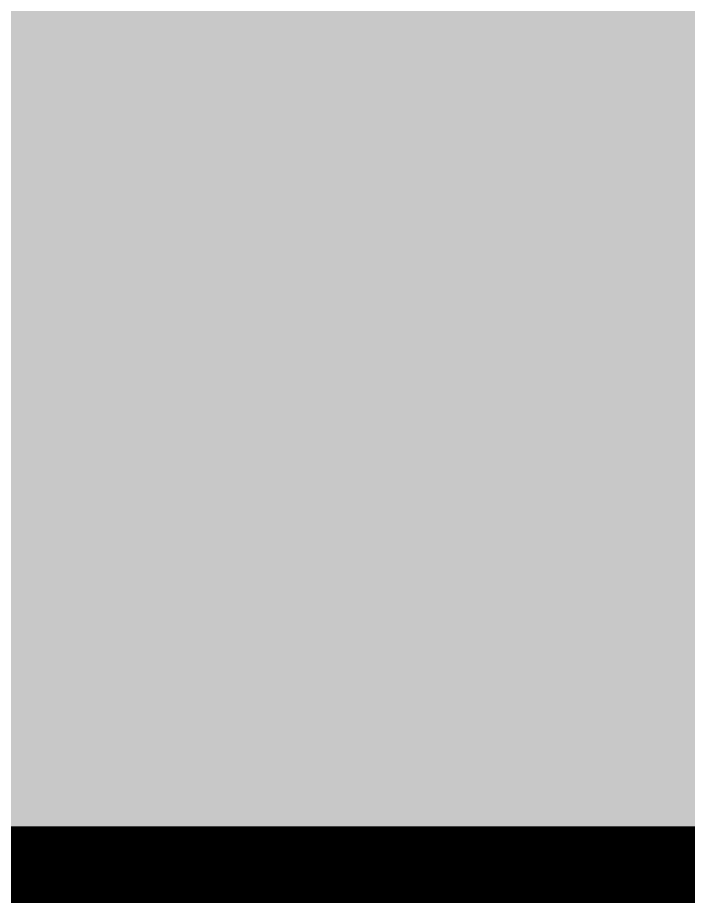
# Model space of a CAD drawing. Extents: x -6 to 145, y -22 to 62.
# Drawn here: x 7.34 to 7.837, y 2.332 to 2.982 of the extents above; entities that cross this region are included whole.
import ezdxf

# ---------------------------------------------------------------- set-up
doc = ezdxf.new("R2010")
doc.units = 0
doc.header["$MEASUREMENT"] = 0
for name, color, linetype in [('PLANE_SHAPES_LAYER_2', 230, 'CONTINUOUS'), ('PLANE_SHAPES_LAYER_3', 81, 'CONTINUOUS'), ('PLANE_SHAPES_LAYER_BOTTOM', 10, 'CONTINUOUS'), ('PLANE_SHAPES_LAYER_TOP', 150, 'CONTINUOUS'), ('TRACES_LAYER_BOTTOM', 10, 'CONTINUOUS')]:
    doc.layers.add(name, color=color, linetype=linetype)

msp = doc.modelspace()

# ---------------------------------------------------------------- linework, layer by layer
at = {"layer": 'PLANE_SHAPES_LAYER_2'}
msp.add_solid([(-5.12, -1.92), (44.8, -1.92), (-5.12, 60.16), (44.8, 60.16)], dxfattribs=at)
at = {"layer": 'PLANE_SHAPES_LAYER_3'}
msp.add_solid([(-4.48, -1.28), (45.44, -1.28), (-4.48, 60.8), (45.44, 60.8)], dxfattribs=at)
at = {"layer": 'PLANE_SHAPES_LAYER_BOTTOM'}
msp.add_solid([(-6.4, -3.2), (43.52, -3.2), (-6.4, 58.88), (43.52, 58.88)], dxfattribs=at)
at = {"layer": 'PLANE_SHAPES_LAYER_TOP'}
msp.add_solid([(-5.76, -2.56), (44.16, -2.56), (-5.76, 59.52), (44.16, 59.52)], dxfattribs=at)
at = {"layer": 'TRACES_LAYER_BOTTOM', "const_width": 0.66}
msp.add_lwpolyline([(22.532047, 6.481217), (13.431833, 6.481217), (9.004617, 2.054001), (4.454001, 2.054001)], dxfattribs=at)

doc.saveas('drawing.dxf')
